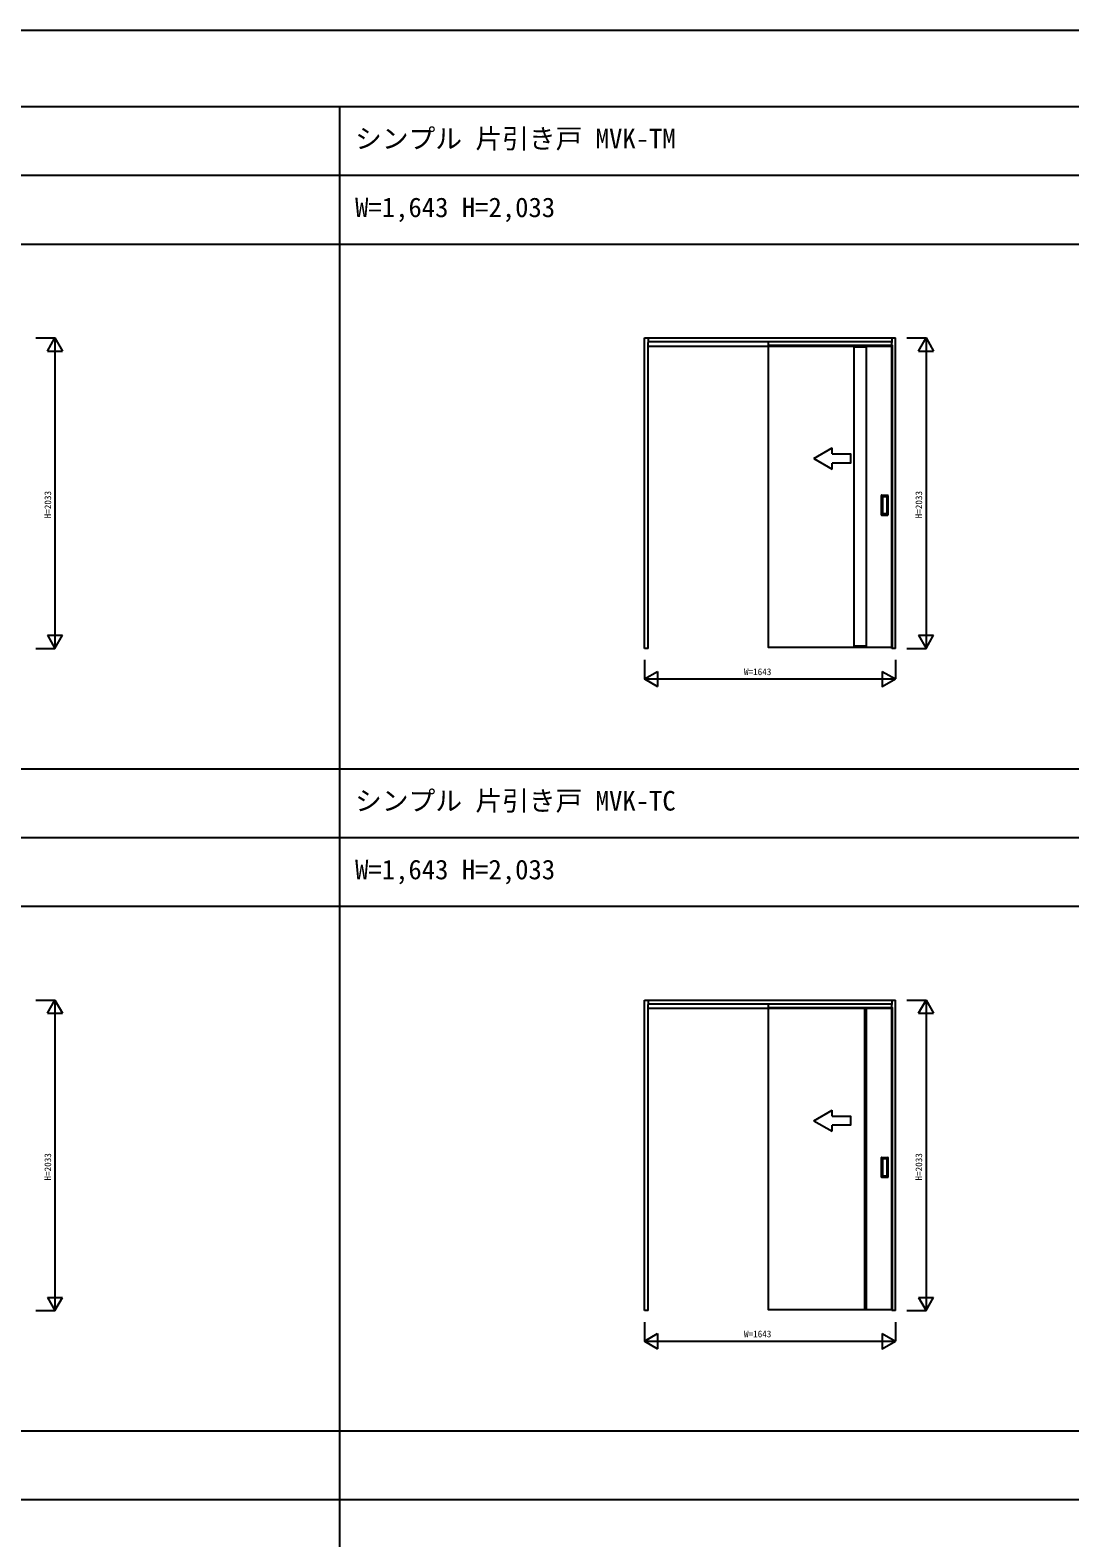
# Model space of a CAD drawing. Units: millimetres, scale not verified. Extents: x -14340 to 14341, y -9999 to 10001.
# Drawn here: x 733 to 7537, y 131 to 10001 of the extents above; entities that cross this region are included whole.
import ezdxf
from ezdxf.enums import TextEntityAlignment as Align

# ---------------------------------------------------------------- set-up
doc = ezdxf.new("R2010")
doc.units = ezdxf.units.MM
doc.header["$LTSCALE"] = 50
for name, color, linetype in [('0-0_0', 7, 'Continuous'), ('0-1_YKK_A1', 4, 'Continuous'), ('0-4_YKK_F1', 7, 'Continuous'), ('0-6_YKK_N1', 2, 'Continuous')]:
    doc.layers.add(name, color=color, linetype=linetype)
doc.styles.add('ＭＳ ゴシック', font='')
doc.styles.get('ＭＳ ゴシック').set_extended_font_data('MS Gothic')

msp = doc.modelspace()

# ---------------------------------------------------------------- linework, layer by layer
at = {"layer": '0-1_YKK_A1'}
for p, q in [((4752.64, 7986.2), (6395.64, 7986.2)), ((4752.64, 5953.2), (4752.64, 7986.2)), ((4776.64, 7986.2), (4776.64, 7956.2)), ((4776.64, 7962.2), (6371.64, 7962.2)), ((4776.64, 5957.2), (4776.64, 7956.2)), ((4776.64, 7932.2), (6371.64, 7932.2)), ((5562.14, 7962.2), (5562.14, 7936.2)), ((6126.14, 5961.2), (6126.14, 7936.2)), ((6206.14, 7926.2), (6126.14, 7926.2)), ((6206.14, 5961.2), (6206.14, 7936.2)), ((6371.64, 7986.2), (6371.64, 7956.2)), ((6371.64, 5957.2), (6371.64, 7956.2)), ((6395.64, 5953.2), (6395.64, 7986.2)), ((5862.14, 7196.61), (5982.14, 7265.89)), ((5982.14, 7226.61), (5982.14, 7265.89)), ((5862.14, 7196.61), (5982.14, 7127.33)), ((5982.14, 7127.33), (5982.14, 7166.61)), ((6305.14, 6827.2), (6305.14, 6955.2)), ((6306.14, 6956.2), (6346.14, 6956.2)), ((6311.14, 6945.2), (6311.14, 6837.2)), ((6340.14, 6946.2), (6312.14, 6946.2)), ((6341.14, 6837.2), (6341.14, 6945.2)), ((6347.14, 6827.2), (6347.14, 6955.2)), ((6306.14, 6826.2), (6346.14, 6826.2)), ((6312.14, 6836.2), (6340.14, 6836.2)), ((4776.64, 5953.2), (4752.64, 5953.2)), ((4776.64, 5953.2), (4776.64, 5957.2)), ((6126.14, 5971.2), (6206.14, 5971.2)), ((6371.64, 5953.2), (6371.64, 5957.2)), ((6395.64, 5953.2), (6371.64, 5953.2)), ((4752.64, 3651.2), (6395.64, 3651.2)), ((4752.64, 1618.2), (4752.64, 3651.2)), ((4776.64, 3651.2), (4776.64, 3621.2)), ((4776.64, 3627.2), (6371.64, 3627.2)), ((4776.64, 1622.2), (4776.64, 3621.2)), ((4776.64, 3597.2), (6371.64, 3597.2)), ((5562.14, 3627.2), (5562.14, 3601.2)), ((6196.14, 1626.2), (6196.14, 3601.2)), ((6206.14, 1626.2), (6206.14, 3601.2)), ((6371.64, 3651.2), (6371.64, 3621.2)), ((6371.64, 1622.2), (6371.64, 3621.2)), ((6395.64, 1618.2), (6395.64, 3651.2)), ((5862.14, 2861.61), (5982.14, 2930.89)), ((5982.14, 2891.61), (5982.14, 2930.89)), ((5862.14, 2861.61), (5982.14, 2792.33)), ((5982.14, 2792.33), (5982.14, 2831.61)), ((6305.14, 2492.2), (6305.14, 2620.2)), ((6306.14, 2621.2), (6346.14, 2621.2)), ((6311.14, 2610.2), (6311.14, 2502.2)), ((6340.14, 2611.2), (6312.14, 2611.2)), ((6341.14, 2502.2), (6341.14, 2610.2)), ((6347.14, 2492.2), (6347.14, 2620.2)), ((6306.14, 2491.2), (6346.14, 2491.2)), ((6312.14, 2501.2), (6340.14, 2501.2)), ((4776.64, 1618.2), (4752.64, 1618.2)), ((4776.64, 1618.2), (4776.64, 1622.2)), ((6371.64, 1618.2), (6371.64, 1622.2)), ((6395.64, 1618.2), (6371.64, 1618.2))]:
    msp.add_line(p, q, dxfattribs=at)
for points in [[(5562.14, 7936.2), (5562.14, 5961.2), (6376.14, 5961.2)], [(6376.14, 5961.2), (6376.14, 7936.2), (5562.14, 7936.2)], [(5982.14, 7226.61), (6102.14, 7226.61), (6102.14, 7166.61), (5982.14, 7166.61)], [(5562.14, 3601.2), (5562.14, 1626.2), (6376.14, 1626.2)], [(6376.14, 1626.2), (6376.14, 3601.2), (5562.14, 3601.2)], [(5982.14, 2891.61), (6102.14, 2891.61), (6102.14, 2831.61), (5982.14, 2831.61)]]:
    msp.add_lwpolyline(points, dxfattribs=at)
for centre, start, end in [((6306.14, 6955.2), 90, 180), ((6312.14, 6945.2), 90, 180), ((6340.14, 6945.2), 360, 90), ((6346.14, 6955.2), 0, 90), ((6306.14, 6827.2), 180, 270), ((6312.14, 6837.2), 180, 270), ((6340.14, 6837.2), 270, 360), ((6346.14, 6827.2), 270, 0), ((6306.14, 2620.2), 90, 180), ((6312.14, 2610.2), 90, 180), ((6340.14, 2610.2), 360, 90), ((6346.14, 2620.2), 0, 90), ((6306.14, 2492.2), 180, 270), ((6312.14, 2502.2), 180, 270), ((6340.14, 2502.2), 270, 360), ((6346.14, 2492.2), 270, 0)]:
    msp.add_arc(centre, 1, start, end, dxfattribs=at)
at = {"layer": '0-4_YKK_F1'}
for p, q in [((-14340.5, 10000.7), (14340.52, 10000.7)), ((-14340.5, 9500.7), (14159.5, 9500.7)), ((2759.5, -9999.3), (2759.5, 9500.7)), ((-14340.5, 9050.7), (14159.5, 9050.7)), ((-14340.5, 8600.7), (14159.5, 8600.7)), ((-14340.5, 5165.7), (14159.5, 5165.7)), ((-14340.5, 4715.7), (14159.5, 4715.7)), ((-14340.5, 4265.7), (14159.5, 4265.7)), ((-14340.5, 830.7), (14159.5, 830.7)), ((-14340.5, 380.7), (14159.5, 380.7))]:
    msp.add_line(p, q, dxfattribs=at)
at = {"layer": '0-6_YKK_N1'}
for p, q in [((770.64, 7986.2), (895.64, 7986.2)), ((845.64, 7899.6), (945.64, 7899.6)), ((895.64, 7986.2), (895.64, 5953.2)), ((6470.64, 7986.2), (6595.64, 7986.2)), ((6545.64, 7899.6), (6645.64, 7899.6)), ((6595.64, 7986.2), (6595.64, 5953.2)), ((845.64, 6039.8), (945.64, 6039.8)), ((6545.64, 6039.8), (6645.64, 6039.8)), ((770.64, 5953.2), (895.64, 5953.2)), ((6470.64, 5953.2), (6595.64, 5953.2)), ((6395.64, 5878.2), (6395.64, 5753.2)), ((4752.64, 5753.2), (4839.25, 5803.2)), ((4752.64, 5753.2), (4839.25, 5703.2)), ((4839.25, 5803.2), (4839.25, 5703.2)), ((6309.04, 5803.2), (6395.64, 5753.2)), ((770.64, 3651.2), (895.64, 3651.2)), ((845.64, 3564.6), (945.64, 3564.6)), ((895.64, 3651.2), (895.64, 1618.2)), ((6470.64, 3651.2), (6595.64, 3651.2)), ((6545.64, 3564.6), (6645.64, 3564.6)), ((6595.64, 3651.2), (6595.64, 1618.2)), ((845.64, 1704.8), (945.64, 1704.8)), ((6545.64, 1704.8), (6645.64, 1704.8)), ((770.64, 1618.2), (895.64, 1618.2)), ((6470.64, 1618.2), (6595.64, 1618.2)), ((6395.64, 1543.2), (6395.64, 1418.2)), ((4752.64, 1418.2), (4839.25, 1468.2)), ((4752.64, 1418.2), (4839.25, 1368.2)), ((4839.25, 1468.2), (4839.25, 1368.2)), ((6309.04, 1468.2), (6395.64, 1418.2))]:
    msp.add_line(p, q, dxfattribs=at)
for points in [[(845.64, 7899.6), (895.64, 7986.2), (945.64, 7899.6)], [(6545.64, 7899.6), (6595.64, 7986.2), (6645.64, 7899.6)], [(845.64, 6039.8), (895.64, 5953.2), (945.64, 6039.8)], [(6545.64, 6039.8), (6595.64, 5953.2), (6645.64, 6039.8)], [(4752.64, 5878.2), (4752.64, 5753.2), (6395.64, 5753.2)], [(6309.04, 5803.2), (6309.04, 5703.2), (6395.64, 5753.2)], [(845.64, 3564.6), (895.64, 3651.2), (945.64, 3564.6)], [(6545.64, 3564.6), (6595.64, 3651.2), (6645.64, 3564.6)], [(845.64, 1704.8), (895.64, 1618.2), (945.64, 1704.8)], [(6545.64, 1704.8), (6595.64, 1618.2), (6645.64, 1704.8)], [(4752.64, 1543.2), (4752.64, 1418.2), (6395.64, 1418.2)], [(6309.04, 1468.2), (6309.04, 1368.2), (6395.64, 1418.2)]]:
    msp.add_lwpolyline(points, dxfattribs=at)

# ---------------------------------------------------------------- texts
at = {"layer": '0-0_0', "style": 'ＭＳ ゴシック'}
for s, p in [('シンプル 片引き戸 MVK-TM', (2859.5, 9188.2)), ('W=1,643 H=2,033', (2859.5, 8738.2)), ('シンプル 片引き戸 MVK-TC', (2859.5, 4853.2)), ('W=1,643 H=2,033', (2859.5, 4403.2))]:
    msp.add_text(s, height=128.3, dxfattribs=at).set_placement(p, align=Align.BOTTOM_LEFT)
at = {"layer": '0-6_YKK_N1', "style": 'ＭＳ ゴシック'}
for p in [(883.64, 6804.7), (6583.64, 6804.7), (883.64, 2469.7), (6583.64, 2469.7)]:
    msp.add_text('H=2033', height=43.99, rotation=90, dxfattribs=at).set_placement(p, align=Align.BOTTOM_LEFT)
for p in [(5404.14, 5765.2), (5404.14, 1430.2)]:
    msp.add_text('W=1643', height=43.99, dxfattribs=at).set_placement(p, align=Align.BOTTOM_LEFT)

doc.saveas('drawing.dxf')
